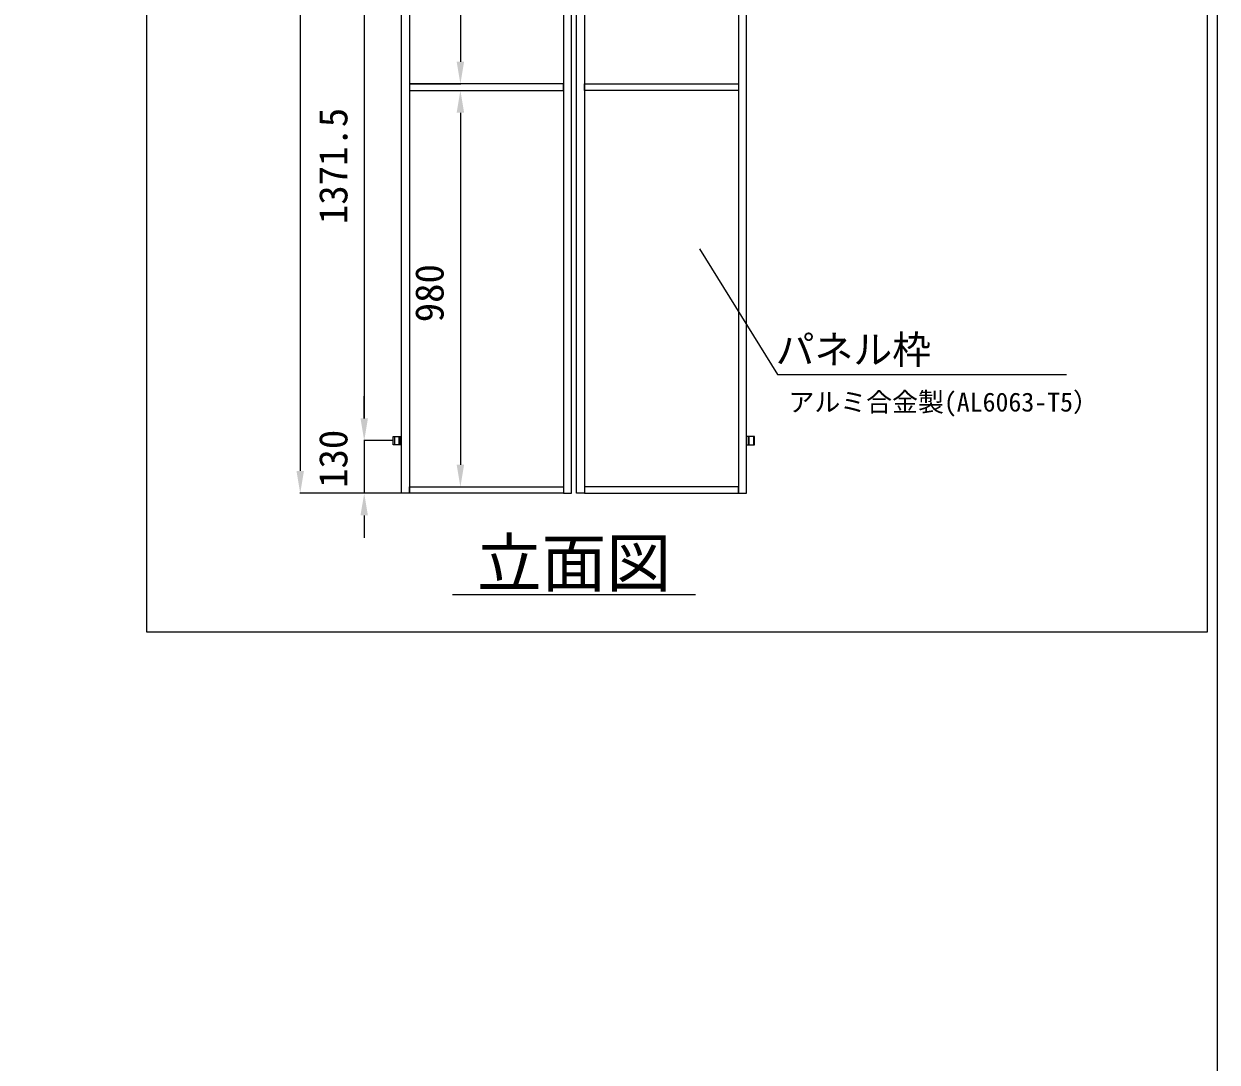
# Model space of a CAD drawing. Units: millimetres, scale not verified. Extents: x -13484 to 18716, y -23100 to 23100.
# Drawn here: x 13998 to 18716, y -17997 to -13891 of the extents above; entities that cross this region are included whole.
import ezdxf
from ezdxf.enums import TextEntityAlignment as Align

# ---------------------------------------------------------------- set-up
doc = ezdxf.new("R2010")
doc.units = ezdxf.units.MM
doc.header["$LTSCALE"] = 150
doc.linetypes.add('DASHED1', pattern=[1.8, 1.2, -0.6])
for name, color, linetype, lineweight in [('0-A_図面枠', 7, 'Continuous', 18), ('0-B_寸法', 3, 'Continuous', 18), ('1-9_標準ﾊﾟﾈﾙ', 7, 'Continuous', 18), ('1-B_文字', 7, 'Continuous', 18)]:
    doc.layers.add(name, color=color, linetype=linetype, lineweight=lineweight)
doc.styles.add('ＭＳ ゴシック', font='')
doc.styles.get('ＭＳ ゴシック').set_extended_font_data('MS Gothic')

msp = doc.modelspace()

# ---------------------------------------------------------------- linework, layer by layer
at = {"layer": '0-A_図面枠'}
for points in [[(-13484.2, -900), (18715.8, -900), (18715.8, -23100), (-13484.2, -23100)], [(14484.2, -9601.9), (18676, -9601.9), (18676, -16297.3), (14484.2, -16297.3)]]:
    msp.add_lwpolyline(points, close=True, dxfattribs=at)
at = {"layer": '0-B_寸法'}
for p, q in [((15090.4, -11030.5), (15090.4, -15659.3)), ((15723.7, -12648.9), (15723.7, -14040.9)), ((15343.4, -13432.9), (15343.4, -15451.3)), ((15523.7, -14128.9), (15725.3, -14128.9)), ((15523.7, -14154.5), (15725.3, -14154.5)), ((15723.7, -14242.5), (15723.7, -15634.5)), ((15343.4, -15451.3), (15343.4, -15363.3)), ((15456.9, -15539.3), (15341.8, -15539.3)), ((15456.9, -15539.3), (15341.8, -15539.3)), ((15343.4, -15539.3), (15343.4, -15747.3)), ((15488.9, -15747.3), (15088.8, -15747.3)), ((15488.9, -15747.3), (15341.8, -15747.3)), ((15523.7, -15722.5), (15725.3, -15722.5)), ((15343.4, -15835.3), (15343.4, -15923.3)), ((15692.7, -16147.3), (16652.7, -16147.3))]:
    msp.add_line(p, q, dxfattribs=at)
at = {"layer": '0-B_寸法', "color": 91}
for points in [[(15709, -14040.9), (15723.7, -14128.9), (15738.4, -14040.9)], [(15709, -14242.5), (15723.7, -14154.5), (15738.4, -14242.5)], [(15328.7, -15451.3), (15343.4, -15539.3), (15358.1, -15451.3)], [(15328.7, -15451.3), (15343.4, -15539.3), (15358.1, -15451.3)], [(15075.7, -15659.3), (15090.4, -15747.3), (15105.1, -15659.3)], [(15709, -15634.5), (15723.7, -15722.5), (15738.4, -15634.5)], [(15328.7, -15835.3), (15343.4, -15747.3), (15358.1, -15835.3)]]:
    msp.add_solid(points, dxfattribs=at)
at = {"layer": '1-9_標準ﾊﾟﾈﾙ', "linetype": 'DASHED1'}
for p, q in [((15463.3, -15523.3), (15463.3, -15555.3)), ((15480.9, -15523.3), (15480.9, -15555.3)), ((16864.4, -15523.3), (16864.4, -15555.3)), ((16882, -15523.3), (16882, -15555.3))]:
    msp.add_line(p, q, dxfattribs=at)
at = {"layer": '1-9_標準ﾊﾟﾈﾙ'}
for p, q in [((15484.4, -15523.3), (15484.4, -15555.3)), ((16860.9, -15523.3), (16860.9, -15555.3))]:
    msp.add_line(p, q, dxfattribs=at)
for points in [[(15490.5, -10942.5), (15522.1, -10942.5), (15522.1, -15747.3), (15490.5, -15747.3)], [(16162.5, -10942.5), (16130.9, -10942.5), (16130.9, -15747.3), (16162.5, -15747.3)], [(16182.8, -10942.5), (16214.4, -10942.5), (16214.4, -15747.3), (16182.8, -15747.3)], [(16854.8, -10942.5), (16823.2, -10942.5), (16823.2, -15747.3), (16854.8, -15747.3)], [(16130.9, -14128.9), (15522.1, -14128.9), (15522.1, -14154.5), (16130.9, -14154.5)], [(16214.4, -14128.9), (16823.2, -14128.9), (16823.2, -14154.5), (16214.4, -14154.5)], [(16130.9, -15747.3), (15522.1, -15747.3), (15522.1, -15722.5), (16130.9, -15722.5)], [(16214.4, -15747.3), (16823.2, -15747.3), (16823.2, -15722.5), (16214.4, -15722.5)]]:
    msp.add_lwpolyline(points, close=True, dxfattribs=at)
for points in [[(15490.5, -15555.3), (15458.5, -15555.3), (15458.5, -15523.3), (15490.5, -15523.3)], [(16854.8, -15555.3), (16886.8, -15555.3), (16886.8, -15523.3), (16854.8, -15523.3)]]:
    msp.add_lwpolyline(points, dxfattribs=at)
at = {"layer": '1-B_文字'}
for p, q in [((16668.7, -14781.2), (16976.9, -15277.9)), ((16976.9, -15277.9), (16977.5, -15277.9)), ((16977.5, -15277.9), (18120.4, -15277.9))]:
    msp.add_line(p, q, dxfattribs=at)

# ---------------------------------------------------------------- texts
at = {"layer": '0-B_寸法', "style": 'ＭＳ ゴシック'}
for s, p in [('1371.5', (15310.8, -14682.8)), ('980', (15691, -15071.1)), ('130', (15310.8, -15726))]:
    msp.add_text(s, height=112.6, rotation=90, dxfattribs=at).set_placement(p, align=Align.BOTTOM_LEFT)
at = {"layer": '1-B_文字', "style": 'ＭＳ ゴシック'}
for s, height, p in [('パネル枠\u3000\u3000\u3000\u3000\u3000', 112.6, (16970.2, -15269.3)), ('アルミ合金製(AL6063-T5）', 75.07, (17020.9, -15446.8)), ('立面図', 187.7, (15788.7, -16172.9))]:
    msp.add_text(s, height=height, dxfattribs=at).set_placement(p, align=Align.BOTTOM_LEFT)

doc.saveas('drawing.dxf')
